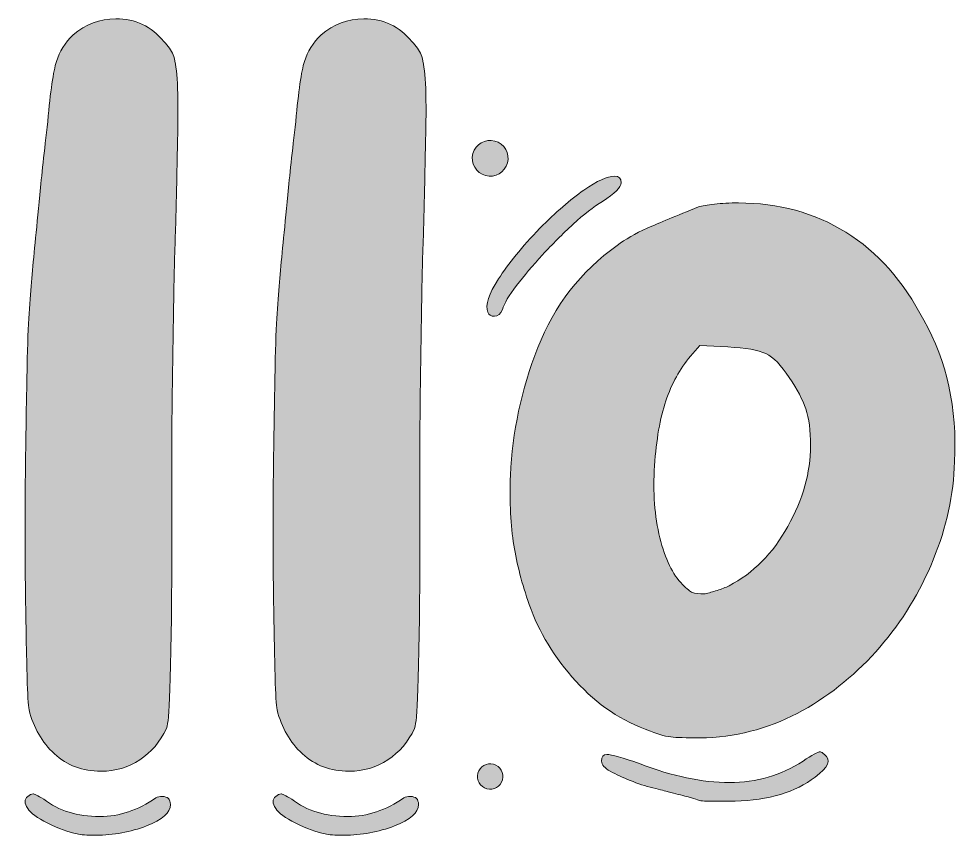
# Model space of a CAD drawing. Header units: inches. Extents: x 60 to 1018, y -945 to -136.
# Drawn here: x 592.2 to 1018.5, y -525.1 to -154.4 of the extents above; entities that cross this region are included whole.
import ezdxf

# ---------------------------------------------------------------- set-up
doc = ezdxf.new("R2010")
doc.units = ezdxf.units.IN
doc.header["$MEASUREMENT"] = 0
doc.layers.add('Layer 1', color=7, linetype='Continuous')

# ---------------------------------------------------------------- blocks, each defined once
blk = doc.blocks.new('block 3')
at = {"layer": 'Layer 1', "true_color": 0xffffff}
h = blk.add_hatch(color=7, dxfattribs=at)
h.dxf.hatch_style = 2
edge = h.paths.add_edge_path()
edge.add_spline(control_points=[(654.44, -508.19), (655.25, -507.78), (656.26, -507.58), (657.47, -507.58), (659.89, -507.58), (661.1, -508.79), (661.1, -511.22), (661.1, -514.85), (657.47, -518.08), (650.2, -520.91), (642.93, -523.73), (635.26, -525.15), (627.18, -525.15), (623.14, -525.15), (620.31, -524.94), (618.7, -524.54), (614.66, -523.73), (610.22, -522.12), (605.37, -519.7), (600.53, -517.27), (597.5, -515.05), (596.29, -513.03), (594.67, -510.61), (594.67, -508.79), (596.29, -507.58), (597.09, -506.77), (597.9, -506.37), (598.71, -506.37), (599.11, -506.37), (600.73, -507.18), (603.56, -508.79), (610.42, -514.04), (618.9, -516.67), (629, -516.67), (637.88, -516.67), (646.36, -513.84), (654.44, -508.19)], knot_values=[0, 0, 0, 0, 1, 1, 1, 2, 2, 2, 3, 3, 3, 4, 4, 4, 5, 5, 5, 6, 6, 6, 7, 7, 7, 8, 8, 8, 9, 9, 9, 10, 10, 10, 11, 11, 11, 12, 12, 12, 12], degree=3, periodic=1)
edge = h.paths.add_edge_path()
edge.add_spline(control_points=[(658.08, -164.72), (660.09, -166.74), (661.5, -168.76), (662.32, -170.78), (663.12, -172.8), (663.73, -176.44), (664.14, -181.68), (664.53, -186.93), (664.64, -194.7), (664.44, -205), (664.23, -215.3), (663.93, -229.54), (663.53, -247.71), (663.12, -257), (662.82, -267.8), (662.62, -280.12), (662.41, -292.44), (662.21, -305.16), (662.01, -318.28), (661.81, -331.41), (661.71, -344.43), (661.71, -357.35), (661.71, -370.28), (661.71, -382.19), (661.71, -393.09), (661.71, -410.87), (661.61, -425), (661.41, -435.5), (661.2, -446), (661, -454.08), (660.8, -459.73), (660.6, -465.39), (660.4, -469.32), (660.2, -471.54), (659.99, -473.76), (659.69, -475.48), (659.29, -476.69), (656.46, -482.75), (652.42, -487.5), (647.17, -490.92), (641.92, -494.36), (636.06, -496.07), (629.61, -496.07), (621.13, -496.07), (614.05, -493.45), (608.4, -488.2), (602.74, -482.95), (598.91, -476.29), (596.89, -468.21), (596.49, -466.19), (596.18, -461.24), (595.99, -453.37), (595.78, -445.49), (595.58, -435.8), (595.38, -424.29), (595.17, -412.78), (595.08, -400.27), (595.08, -386.73), (595.08, -373.21), (595.17, -360.08), (595.38, -347.36), (595.58, -334.64), (595.78, -323.03), (595.99, -312.53), (596.18, -302.03), (596.49, -293.96), (596.89, -288.29), (597.29, -282.24), (597.7, -276.89), (598.11, -272.24), (598.5, -267.6), (599.01, -262.25), (599.62, -256.19), (600.23, -250.13), (600.93, -242.86), (601.74, -234.38), (602.55, -225.9), (603.76, -214.8), (605.37, -201.06), (606.59, -187.34), (607.89, -178.25), (609.31, -173.81), (610.72, -169.37), (613.25, -165.32), (616.89, -161.69), (622.54, -156.84), (629, -154.42), (636.27, -154.42), (645.15, -154.42), (652.42, -157.86), (658.08, -164.72)], knot_values=[0, 0, 0, 0, 1, 1, 1, 2, 2, 2, 3, 3, 3, 4, 4, 4, 5, 5, 5, 6, 6, 6, 7, 7, 7, 8, 8, 8, 9, 9, 9, 10, 10, 10, 11, 11, 11, 12, 12, 12, 13, 13, 13, 14, 14, 14, 15, 15, 15, 16, 16, 16, 17, 17, 17, 18, 18, 18, 19, 19, 19, 20, 20, 20, 21, 21, 21, 22, 22, 22, 23, 23, 23, 24, 24, 24, 25, 25, 25, 26, 26, 26, 27, 27, 27, 28, 28, 28, 29, 29, 29, 30, 30, 30, 30], degree=3, periodic=1)
h = blk.add_hatch(color=7, dxfattribs=at)
h.dxf.hatch_style = 2
edge = h.paths.add_edge_path()
edge.add_spline(control_points=[(767.11, -508.19), (767.91, -507.78), (768.93, -507.58), (770.14, -507.58), (772.56, -507.58), (773.77, -508.79), (773.77, -511.22), (773.77, -514.85), (770.14, -518.08), (762.87, -520.91), (755.6, -523.73), (747.92, -525.15), (739.85, -525.15), (735.81, -525.15), (732.98, -524.94), (731.37, -524.54), (727.33, -523.73), (722.89, -522.12), (718.04, -519.7), (713.19, -517.27), (710.17, -515.05), (708.95, -513.03), (707.34, -510.61), (707.34, -508.79), (708.95, -507.58), (709.76, -506.77), (710.56, -506.37), (711.38, -506.37), (711.78, -506.37), (713.39, -507.18), (716.22, -508.79), (723.09, -514.04), (731.57, -516.67), (741.67, -516.67), (750.54, -516.67), (759.03, -513.84), (767.11, -508.19)], knot_values=[0, 0, 0, 0, 1, 1, 1, 2, 2, 2, 3, 3, 3, 4, 4, 4, 5, 5, 5, 6, 6, 6, 7, 7, 7, 8, 8, 8, 9, 9, 9, 10, 10, 10, 11, 11, 11, 12, 12, 12, 12], degree=3, periodic=1)
edge = h.paths.add_edge_path()
edge.add_spline(control_points=[(770.74, -164.72), (772.76, -166.74), (774.17, -168.76), (774.98, -170.78), (775.79, -172.8), (776.39, -176.44), (776.8, -181.68), (777.2, -186.93), (777.3, -194.7), (777.1, -205), (776.9, -215.3), (776.59, -229.54), (776.2, -247.71), (775.79, -257), (775.48, -267.8), (775.29, -280.12), (775.08, -292.44), (774.88, -305.16), (774.68, -318.28), (774.47, -331.41), (774.38, -344.43), (774.38, -357.35), (774.38, -370.28), (774.38, -382.19), (774.38, -393.09), (774.38, -410.87), (774.27, -425), (774.07, -435.5), (773.87, -446), (773.67, -454.08), (773.47, -459.73), (773.26, -465.39), (773.06, -469.32), (772.86, -471.54), (772.66, -473.76), (772.35, -475.48), (771.96, -476.69), (769.12, -482.75), (765.08, -487.5), (759.84, -490.92), (754.59, -494.36), (748.73, -496.07), (742.27, -496.07), (733.79, -496.07), (726.72, -493.45), (721.07, -488.2), (715.41, -482.95), (711.58, -476.29), (709.56, -468.21), (709.15, -466.19), (708.85, -461.24), (708.65, -453.37), (708.44, -445.49), (708.24, -435.8), (708.05, -424.29), (707.84, -412.78), (707.74, -400.27), (707.74, -386.73), (707.74, -373.21), (707.84, -360.08), (708.05, -347.36), (708.24, -334.64), (708.44, -323.03), (708.65, -312.53), (708.85, -302.03), (709.15, -293.96), (709.56, -288.29), (709.96, -282.24), (710.37, -276.89), (710.77, -272.24), (711.17, -267.6), (711.68, -262.25), (712.29, -256.19), (712.89, -250.13), (713.59, -242.86), (714.41, -234.38), (715.21, -225.9), (716.42, -214.8), (718.04, -201.06), (719.25, -187.34), (720.56, -178.25), (721.98, -173.81), (723.39, -169.37), (725.92, -165.32), (729.55, -161.69), (735.2, -156.84), (741.67, -154.42), (748.94, -154.42), (757.81, -154.42), (765.08, -157.86), (770.74, -164.72)], knot_values=[0, 0, 0, 0, 1, 1, 1, 2, 2, 2, 3, 3, 3, 4, 4, 4, 5, 5, 5, 6, 6, 6, 7, 7, 7, 8, 8, 8, 9, 9, 9, 10, 10, 10, 11, 11, 11, 12, 12, 12, 13, 13, 13, 14, 14, 14, 15, 15, 15, 16, 16, 16, 17, 17, 17, 18, 18, 18, 19, 19, 19, 20, 20, 20, 21, 21, 21, 22, 22, 22, 23, 23, 23, 24, 24, 24, 25, 25, 25, 26, 26, 26, 27, 27, 27, 28, 28, 28, 29, 29, 29, 30, 30, 30, 30], degree=3, periodic=1)
h = blk.add_hatch(color=7, dxfattribs=at)
h.dxf.hatch_style = 2
edge = h.paths.add_edge_path()
edge.add_spline(control_points=[(423.05, -391.88), (421.03, -391.08), (419.21, -390.67), (417.6, -390.67), (417.19, -390.67), (416.99, -391.08), (416.99, -391.88), (420.22, -400.77), (426.17, -408.84), (434.86, -416.11), (443.54, -423.38), (452.52, -427.62), (461.82, -428.83), (465.05, -428.83), (467.47, -428.74), (469.09, -428.53), (470.7, -428.33), (472.72, -427.42), (475.15, -425.8), (479.18, -423.79), (482.41, -420.76), (484.84, -416.72), (492.5, -406.63), (501.8, -401.57), (512.7, -401.57), (521.18, -401.57), (528.45, -404.6), (534.51, -410.66), (542.59, -418.34), (546.11, -426.92), (545.11, -436.4), (544.1, -445.9), (538.95, -455.69), (529.66, -465.78), (510.68, -485.17), (487.26, -494.86), (459.4, -494.86), (444.45, -494.86), (430.32, -491.33), (416.99, -484.26), (403.67, -477.2), (391.95, -467.9), (381.86, -456.39), (371.76, -444.89), (363.69, -432.07), (357.63, -417.93), (351.57, -403.8), (348.33, -389.46), (347.94, -374.92), (347.13, -362), (347.94, -349.78), (350.36, -338.27), (352.78, -326.76), (357.02, -314.55), (363.08, -301.62), (369.14, -288.7), (376.8, -276.69), (386.1, -265.58), (395.38, -254.48), (405.68, -244.98), (416.99, -237.11), (428.29, -229.23), (440.1, -223.08), (452.43, -218.63), (464.74, -214.19), (476.76, -211.97), (488.47, -211.97), (491.29, -211.97), (493.92, -212.07), (496.35, -212.27), (498.77, -212.48), (501.19, -212.78), (503.62, -213.18), (525.82, -217.22), (542.39, -228.02), (553.29, -245.59), (564.19, -263.16), (566.81, -283.05), (561.17, -305.26), (556.32, -324.64), (545.72, -342.21), (529.36, -357.96), (513.01, -373.71), (494.73, -384.21), (474.54, -389.46), (470.09, -390.67), (464.64, -391.58), (458.18, -392.18), (451.72, -392.79), (445.66, -393.09), (440.01, -393.09), (436.38, -393.09), (433.14, -393.09), (430.32, -393.09), (427.49, -393.09), (425.07, -392.7), (423.05, -391.88)], knot_values=[0, 0, 0, 0, 1, 1, 1, 2, 2, 2, 3, 3, 3, 4, 4, 4, 5, 5, 5, 6, 6, 6, 7, 7, 7, 8, 8, 8, 9, 9, 9, 10, 10, 10, 11, 11, 11, 12, 12, 12, 13, 13, 13, 14, 14, 14, 15, 15, 15, 16, 16, 16, 17, 17, 17, 18, 18, 18, 19, 19, 19, 20, 20, 20, 21, 21, 21, 22, 22, 22, 23, 23, 23, 24, 24, 24, 25, 25, 25, 26, 26, 26, 27, 27, 27, 28, 28, 28, 29, 29, 29, 30, 30, 30, 31, 31, 31, 32, 32, 32, 32], degree=3, periodic=1)
edge = h.paths.add_edge_path()
edge.add_spline(control_points=[(513.92, -499.71), (517.14, -502.13), (515.73, -505.56), (509.68, -510), (500.79, -516.87), (488.67, -520.5), (473.33, -520.91), (469.69, -520.91), (466.15, -520.91), (462.73, -520.91), (459.29, -520.91), (457.17, -520.7), (456.37, -520.3), (455.55, -519.9), (453.94, -519.39), (451.52, -518.79), (449.1, -518.18), (446.27, -517.47), (443.04, -516.67), (441.83, -516.26), (439.5, -515.66), (436.07, -514.85), (432.64, -514.04), (429.2, -512.93), (425.78, -511.52), (422.34, -510.1), (419.31, -508.69), (416.69, -507.28), (414.06, -505.86), (412.75, -504.35), (412.75, -502.74), (412.75, -500.71), (413.56, -499.71), (415.18, -499.71), (417.19, -499.71), (422.24, -501.12), (430.32, -503.95), (444.86, -509.6), (458.38, -512.43), (470.91, -512.43), (483.02, -512.43), (494.12, -509.19), (504.22, -502.74), (508.25, -499.91), (510.89, -498.5), (512.1, -498.5), (512.49, -498.5), (513.1, -498.89), (513.92, -499.71)], knot_values=[0, 0, 0, 0, 1, 1, 1, 2, 2, 2, 3, 3, 3, 4, 4, 4, 5, 5, 5, 6, 6, 6, 7, 7, 7, 8, 8, 8, 9, 9, 9, 10, 10, 10, 11, 11, 11, 12, 12, 12, 13, 13, 13, 14, 14, 14, 15, 15, 15, 16, 16, 16, 16], degree=3, periodic=1)
edge = h.paths.add_edge_path()
edge.add_spline(control_points=[(958.14, -488.5), (961.37, -490.92), (959.96, -494.35), (953.9, -498.8), (945.01, -505.66), (932.89, -509.3), (917.55, -509.7), (913.92, -509.7), (910.38, -509.7), (906.95, -509.7), (903.51, -509.7), (901.4, -509.49), (900.59, -509.1), (899.78, -508.69), (898.17, -508.19), (895.74, -507.58), (893.32, -506.98), (890.49, -506.27), (887.26, -505.46), (886.05, -505.06), (883.72, -504.45), (880.3, -503.64), (876.86, -502.83), (873.43, -501.72), (870, -500.31), (866.56, -498.89), (863.54, -497.48), (860.91, -496.07), (858.28, -494.65), (856.98, -493.14), (856.98, -491.53), (856.98, -489.5), (857.78, -488.5), (859.4, -488.5), (861.41, -488.5), (866.46, -489.91), (874.54, -492.74), (889.08, -498.39), (902.61, -501.22), (915.13, -501.22), (927.24, -501.22), (938.35, -497.98), (948.45, -491.53), (952.48, -488.7), (955.11, -487.29), (956.32, -487.29), (956.72, -487.29), (957.32, -487.69), (958.14, -488.5)], knot_values=[0, 0, 0, 0, 1, 1, 1, 2, 2, 2, 3, 3, 3, 4, 4, 4, 5, 5, 5, 6, 6, 6, 7, 7, 7, 8, 8, 8, 9, 9, 9, 10, 10, 10, 11, 11, 11, 12, 12, 12, 13, 13, 13, 14, 14, 14, 15, 15, 15, 16, 16, 16, 16], degree=3, periodic=1)
edge = h.paths.add_edge_path()
edge.add_spline(control_points=[(419.42, -335.54), (419.42, -335.54), (433.95, -334.94), (433.95, -334.94), (448.09, -334.13), (459.9, -331.11), (469.39, -325.85), (478.87, -320.61), (487.05, -311.31), (493.92, -297.99), (498.77, -288.29), (499.58, -282.24), (496.35, -279.81), (495.14, -278.6), (492.71, -278), (489.08, -278), (486.65, -278), (484.13, -278.2), (481.51, -278.6), (478.87, -279.01), (476.36, -279.62), (473.93, -280.42), (463.43, -284.05), (453.34, -290.52), (443.65, -299.8), (433.95, -309.1), (426.88, -319.19), (422.44, -330.09), (422.44, -330.09), (419.42, -335.54), (419.42, -335.54)], knot_values=[0, 0, 0, 0, 1, 1, 1, 2, 2, 2, 3, 3, 3, 4, 4, 4, 5, 5, 5, 6, 6, 6, 7, 7, 7, 8, 8, 8, 9, 9, 9, 10, 10, 10, 10], degree=3, periodic=1)
h = blk.add_hatch(color=7, dxfattribs=at)
h.dxf.hatch_style = 2
edge = h.paths.add_edge_path()
edge.add_spline(control_points=[(857.36, -237.41), (853.32, -239.83), (848.88, -243.27), (844.03, -247.71), (839.19, -252.16), (834.54, -256.8), (830.1, -261.64), (825.65, -266.49), (821.72, -271.13), (818.29, -275.57), (814.85, -280.02), (812.73, -283.66), (811.93, -286.48), (811.11, -288.5), (809.9, -289.51), (808.29, -289.51), (806.69, -289.51), (805.67, -288.9), (805.27, -287.69), (804.05, -284.46), (805.67, -279.42), (810.11, -272.54), (814.55, -265.68), (820.81, -258.01), (828.89, -249.53), (836.16, -242.26), (842.82, -236.5), (848.88, -232.26), (854.94, -228.02), (859.58, -225.9), (862.81, -225.9), (864.83, -225.9), (865.84, -226.91), (865.84, -228.93), (865.84, -230.95), (863.01, -233.78), (857.36, -237.41)], knot_values=[0, 0, 0, 0, 1, 1, 1, 2, 2, 2, 3, 3, 3, 4, 4, 4, 5, 5, 5, 6, 6, 6, 7, 7, 7, 8, 8, 8, 9, 9, 9, 10, 10, 10, 11, 11, 11, 12, 12, 12, 12], degree=3, periodic=1)
edge = h.paths.add_edge_path()
edge.add_spline(control_points=[(1003.35, -291.32), (1013.85, -309.9), (1018.49, -331.3), (1017.28, -355.54), (1016.88, -370.48), (1013.65, -385.32), (1007.59, -400.06), (1001.53, -414.8), (993.45, -428.03), (983.36, -439.74), (973.26, -451.45), (961.55, -461.04), (948.23, -468.51), (934.9, -475.99), (920.36, -480.12), (904.61, -480.93), (897.34, -480.93), (892.29, -480.83), (889.47, -480.63), (886.64, -480.43), (883.2, -479.52), (879.17, -477.9), (866.24, -473.46), (854.94, -465.89), (845.25, -455.18), (835.55, -444.49), (828.48, -432.87), (824.05, -420.35), (820.81, -411.07), (818.49, -402.08), (817.08, -393.4), (815.66, -384.72), (815.16, -374.12), (815.56, -361.59), (816.37, -342.21), (820.5, -322.93), (827.98, -303.74), (835.45, -284.57), (847.46, -269.12), (864.02, -257.4), (867.66, -254.58), (872.2, -251.95), (877.65, -249.53), (883.11, -247.1), (890.88, -243.88), (900.98, -239.83), (902.59, -239.44), (905.01, -239.03), (908.25, -238.62), (911.47, -238.22), (915.11, -238.02), (919.15, -238.02), (937.32, -238.02), (953.57, -242.46), (967.91, -251.34), (982.24, -260.23), (994.06, -273.56), (1003.35, -291.32)], knot_values=[0, 0, 0, 0, 1, 1, 1, 2, 2, 2, 3, 3, 3, 4, 4, 4, 5, 5, 5, 6, 6, 6, 7, 7, 7, 8, 8, 8, 9, 9, 9, 10, 10, 10, 11, 11, 11, 12, 12, 12, 13, 13, 13, 14, 14, 14, 15, 15, 15, 16, 16, 16, 17, 17, 17, 18, 18, 18, 19, 19, 19, 19], degree=3, periodic=1)
edge = h.paths.add_edge_path()
edge.add_spline(control_points=[(951.86, -348.27), (951.86, -341.4), (951.15, -335.85), (949.74, -331.61), (948.32, -327.37), (945.8, -322.63), (942.17, -317.37), (938.53, -311.72), (934.99, -308.09), (931.57, -306.47), (928.13, -304.86), (922.38, -303.85), (914.3, -303.44), (914.3, -303.44), (901.58, -302.83), (901.58, -302.83), (901.58, -302.83), (897.34, -307.68), (897.34, -307.68), (892.5, -313.34), (888.76, -320.1), (886.13, -327.97), (883.5, -335.85), (881.79, -345.64), (880.99, -357.35), (880.17, -369.47), (880.99, -380.37), (883.41, -390.06), (885.83, -399.76), (889.26, -406.83), (893.71, -411.27), (895.72, -413.29), (897.24, -414.5), (898.25, -414.9), (899.25, -415.31), (901.17, -415.51), (904.01, -415.51), (905.61, -415.11), (907.43, -414.6), (909.46, -413.99), (911.47, -413.39), (913.29, -412.68), (914.91, -411.87), (925.81, -406.22), (934.69, -397.24), (941.56, -384.91), (948.42, -372.6), (951.86, -360.38), (951.86, -348.27)], knot_values=[0, 0, 0, 0, 1, 1, 1, 2, 2, 2, 3, 3, 3, 4, 4, 4, 5, 5, 5, 6, 6, 6, 7, 7, 7, 8, 8, 8, 9, 9, 9, 10, 10, 10, 11, 11, 11, 12, 12, 12, 13, 13, 13, 14, 14, 14, 15, 15, 15, 16, 16, 16, 16], degree=3, periodic=1)
at = {"layer": 'Layer 1', "lineweight": 0}
for points, knots in [([(658.08, -164.72), (660.09, -166.74), (661.5, -168.76), (662.32, -170.78), (663.12, -172.8), (663.73, -176.44), (664.14, -181.68), (664.53, -186.93), (664.64, -194.7), (664.44, -205), (664.23, -215.3), (663.93, -229.54), (663.53, -247.71), (663.12, -257), (662.82, -267.8), (662.62, -280.12), (662.41, -292.44), (662.21, -305.16), (662.01, -318.28), (661.81, -331.41), (661.71, -344.43), (661.71, -357.35), (661.71, -370.28), (661.71, -382.19), (661.71, -393.09), (661.71, -410.87), (661.61, -425), (661.41, -435.5), (661.2, -446), (661, -454.08), (660.8, -459.73), (660.6, -465.39), (660.4, -469.32), (660.2, -471.54), (659.99, -473.76), (659.69, -475.48), (659.29, -476.69), (656.46, -482.75), (652.42, -487.5), (647.17, -490.92), (641.92, -494.36), (636.06, -496.07), (629.61, -496.07), (621.13, -496.07), (614.05, -493.45), (608.4, -488.2), (602.74, -482.95), (598.91, -476.29), (596.89, -468.21), (596.49, -466.19), (596.18, -461.24), (595.99, -453.37), (595.78, -445.49), (595.58, -435.8), (595.38, -424.29), (595.17, -412.78), (595.08, -400.27), (595.08, -386.73), (595.08, -373.21), (595.17, -360.08), (595.38, -347.36), (595.58, -334.64), (595.78, -323.03), (595.99, -312.53), (596.18, -302.03), (596.49, -293.96), (596.89, -288.29), (597.29, -282.24), (597.7, -276.89), (598.11, -272.24), (598.5, -267.6), (599.01, -262.25), (599.62, -256.19), (600.23, -250.13), (600.93, -242.86), (601.74, -234.38), (602.55, -225.9), (603.76, -214.8), (605.37, -201.06), (606.59, -187.34), (607.89, -178.25), (609.31, -173.81), (610.72, -169.37), (613.25, -165.32), (616.89, -161.69), (622.54, -156.84), (629, -154.42), (636.27, -154.42), (645.15, -154.42), (652.42, -157.86), (658.08, -164.72)], [0, 0, 0, 0, 1, 1, 1, 2, 2, 2, 3, 3, 3, 4, 4, 4, 5, 5, 5, 6, 6, 6, 7, 7, 7, 8, 8, 8, 9, 9, 9, 10, 10, 10, 11, 11, 11, 12, 12, 12, 13, 13, 13, 14, 14, 14, 15, 15, 15, 16, 16, 16, 17, 17, 17, 18, 18, 18, 19, 19, 19, 20, 20, 20, 21, 21, 21, 22, 22, 22, 23, 23, 23, 24, 24, 24, 25, 25, 25, 26, 26, 26, 27, 27, 27, 28, 28, 28, 29, 29, 29, 30, 30, 30, 30]), ([(770.74, -164.72), (772.76, -166.74), (774.17, -168.76), (774.98, -170.78), (775.79, -172.8), (776.39, -176.44), (776.8, -181.68), (777.2, -186.93), (777.3, -194.7), (777.1, -205), (776.9, -215.3), (776.59, -229.54), (776.2, -247.71), (775.79, -257), (775.48, -267.8), (775.29, -280.12), (775.08, -292.44), (774.88, -305.16), (774.68, -318.28), (774.47, -331.41), (774.38, -344.43), (774.38, -357.35), (774.38, -370.28), (774.38, -382.19), (774.38, -393.09), (774.38, -410.87), (774.27, -425), (774.07, -435.5), (773.87, -446), (773.67, -454.08), (773.47, -459.73), (773.26, -465.39), (773.06, -469.32), (772.86, -471.54), (772.66, -473.76), (772.35, -475.48), (771.96, -476.69), (769.12, -482.75), (765.08, -487.5), (759.84, -490.92), (754.59, -494.36), (748.73, -496.07), (742.27, -496.07), (733.79, -496.07), (726.72, -493.45), (721.07, -488.2), (715.41, -482.95), (711.58, -476.29), (709.56, -468.21), (709.15, -466.19), (708.85, -461.24), (708.65, -453.37), (708.44, -445.49), (708.24, -435.8), (708.05, -424.29), (707.84, -412.78), (707.74, -400.27), (707.74, -386.73), (707.74, -373.21), (707.84, -360.08), (708.05, -347.36), (708.24, -334.64), (708.44, -323.03), (708.65, -312.53), (708.85, -302.03), (709.15, -293.96), (709.56, -288.29), (709.96, -282.24), (710.37, -276.89), (710.77, -272.24), (711.17, -267.6), (711.68, -262.25), (712.29, -256.19), (712.89, -250.13), (713.59, -242.86), (714.41, -234.38), (715.21, -225.9), (716.42, -214.8), (718.04, -201.06), (719.25, -187.34), (720.56, -178.25), (721.98, -173.81), (723.39, -169.37), (725.92, -165.32), (729.55, -161.69), (735.2, -156.84), (741.67, -154.42), (748.94, -154.42), (757.81, -154.42), (765.08, -157.86), (770.74, -164.72)], [0, 0, 0, 0, 1, 1, 1, 2, 2, 2, 3, 3, 3, 4, 4, 4, 5, 5, 5, 6, 6, 6, 7, 7, 7, 8, 8, 8, 9, 9, 9, 10, 10, 10, 11, 11, 11, 12, 12, 12, 13, 13, 13, 14, 14, 14, 15, 15, 15, 16, 16, 16, 17, 17, 17, 18, 18, 18, 19, 19, 19, 20, 20, 20, 21, 21, 21, 22, 22, 22, 23, 23, 23, 24, 24, 24, 25, 25, 25, 26, 26, 26, 27, 27, 27, 28, 28, 28, 29, 29, 29, 30, 30, 30, 30]), ([(857.36, -237.41), (853.32, -239.83), (848.88, -243.27), (844.03, -247.71), (839.19, -252.16), (834.54, -256.8), (830.1, -261.64), (825.65, -266.49), (821.72, -271.13), (818.29, -275.57), (814.85, -280.02), (812.73, -283.66), (811.93, -286.48), (811.11, -288.5), (809.9, -289.51), (808.29, -289.51), (806.69, -289.51), (805.67, -288.9), (805.27, -287.69), (804.05, -284.46), (805.67, -279.42), (810.11, -272.54), (814.55, -265.68), (820.81, -258.01), (828.89, -249.53), (836.16, -242.26), (842.82, -236.5), (848.88, -232.26), (854.94, -228.02), (859.58, -225.9), (862.81, -225.9), (864.83, -225.9), (865.84, -226.91), (865.84, -228.93), (865.84, -230.95), (863.01, -233.78), (857.36, -237.41)], [0, 0, 0, 0, 1, 1, 1, 2, 2, 2, 3, 3, 3, 4, 4, 4, 5, 5, 5, 6, 6, 6, 7, 7, 7, 8, 8, 8, 9, 9, 9, 10, 10, 10, 11, 11, 11, 12, 12, 12, 12]), ([(1003.35, -291.32), (1013.85, -309.9), (1018.49, -331.3), (1017.28, -355.54), (1016.88, -370.48), (1013.65, -385.32), (1007.59, -400.06), (1001.53, -414.8), (993.45, -428.03), (983.36, -439.74), (973.26, -451.45), (961.55, -461.04), (948.23, -468.51), (934.9, -475.99), (920.36, -480.12), (904.61, -480.93), (897.34, -480.93), (892.29, -480.83), (889.47, -480.63), (886.64, -480.43), (883.2, -479.52), (879.17, -477.9), (866.24, -473.46), (854.94, -465.89), (845.25, -455.18), (835.55, -444.49), (828.48, -432.87), (824.05, -420.35), (820.81, -411.07), (818.49, -402.08), (817.08, -393.4), (815.66, -384.72), (815.16, -374.12), (815.56, -361.59), (816.37, -342.21), (820.5, -322.93), (827.98, -303.74), (835.45, -284.57), (847.46, -269.12), (864.02, -257.4), (867.66, -254.58), (872.2, -251.95), (877.65, -249.53), (883.11, -247.1), (890.88, -243.88), (900.98, -239.83), (902.59, -239.44), (905.01, -239.03), (908.25, -238.62), (911.47, -238.22), (915.11, -238.02), (919.15, -238.02), (937.32, -238.02), (953.57, -242.46), (967.91, -251.34), (982.24, -260.23), (994.06, -273.56), (1003.35, -291.32)], [0, 0, 0, 0, 1, 1, 1, 2, 2, 2, 3, 3, 3, 4, 4, 4, 5, 5, 5, 6, 6, 6, 7, 7, 7, 8, 8, 8, 9, 9, 9, 10, 10, 10, 11, 11, 11, 12, 12, 12, 13, 13, 13, 14, 14, 14, 15, 15, 15, 16, 16, 16, 17, 17, 17, 18, 18, 18, 19, 19, 19, 19]), ([(951.86, -348.27), (951.86, -341.4), (951.15, -335.85), (949.74, -331.61), (948.32, -327.37), (945.8, -322.63), (942.17, -317.37), (938.53, -311.72), (934.99, -308.09), (931.57, -306.47), (928.13, -304.86), (922.38, -303.85), (914.3, -303.44), (914.3, -303.44), (901.58, -302.83), (901.58, -302.83), (901.58, -302.83), (897.34, -307.68), (897.34, -307.68), (892.5, -313.34), (888.76, -320.1), (886.13, -327.97), (883.5, -335.85), (881.79, -345.64), (880.99, -357.35), (880.17, -369.47), (880.99, -380.37), (883.41, -390.06), (885.83, -399.76), (889.26, -406.83), (893.71, -411.27), (895.72, -413.29), (897.24, -414.5), (898.25, -414.9), (899.25, -415.31), (901.17, -415.51), (904.01, -415.51), (905.61, -415.11), (907.43, -414.6), (909.46, -413.99), (911.47, -413.39), (913.29, -412.68), (914.91, -411.87), (925.81, -406.22), (934.69, -397.24), (941.56, -384.91), (948.42, -372.6), (951.86, -360.38), (951.86, -348.27)], [0, 0, 0, 0, 1, 1, 1, 2, 2, 2, 3, 3, 3, 4, 4, 4, 5, 5, 5, 6, 6, 6, 7, 7, 7, 8, 8, 8, 9, 9, 9, 10, 10, 10, 11, 11, 11, 12, 12, 12, 13, 13, 13, 14, 14, 14, 15, 15, 15, 16, 16, 16, 16]), ([(958.14, -488.5), (961.37, -490.92), (959.96, -494.35), (953.9, -498.8), (945.01, -505.66), (932.89, -509.3), (917.55, -509.7), (913.92, -509.7), (910.38, -509.7), (906.95, -509.7), (903.51, -509.7), (901.4, -509.49), (900.59, -509.1), (899.78, -508.69), (898.17, -508.19), (895.74, -507.58), (893.32, -506.98), (890.49, -506.27), (887.26, -505.46), (886.05, -505.06), (883.72, -504.45), (880.3, -503.64), (876.86, -502.83), (873.43, -501.72), (870, -500.31), (866.56, -498.89), (863.54, -497.48), (860.91, -496.07), (858.28, -494.65), (856.98, -493.14), (856.98, -491.53), (856.98, -489.5), (857.78, -488.5), (859.4, -488.5), (861.41, -488.5), (866.46, -489.91), (874.54, -492.74), (889.08, -498.39), (902.61, -501.22), (915.13, -501.22), (927.24, -501.22), (938.35, -497.98), (948.45, -491.53), (952.48, -488.7), (955.11, -487.29), (956.32, -487.29), (956.72, -487.29), (957.32, -487.69), (958.14, -488.5)], [0, 0, 0, 0, 1, 1, 1, 2, 2, 2, 3, 3, 3, 4, 4, 4, 5, 5, 5, 6, 6, 6, 7, 7, 7, 8, 8, 8, 9, 9, 9, 10, 10, 10, 11, 11, 11, 12, 12, 12, 13, 13, 13, 14, 14, 14, 15, 15, 15, 16, 16, 16, 16]), ([(654.44, -508.19), (655.25, -507.78), (656.26, -507.58), (657.47, -507.58), (659.89, -507.58), (661.1, -508.79), (661.1, -511.22), (661.1, -514.85), (657.47, -518.08), (650.2, -520.91), (642.93, -523.73), (635.26, -525.15), (627.18, -525.15), (623.14, -525.15), (620.31, -524.94), (618.7, -524.54), (614.66, -523.73), (610.22, -522.12), (605.37, -519.7), (600.53, -517.27), (597.5, -515.05), (596.29, -513.03), (594.67, -510.61), (594.67, -508.79), (596.29, -507.58), (597.09, -506.77), (597.9, -506.37), (598.71, -506.37), (599.11, -506.37), (600.73, -507.18), (603.56, -508.79), (610.42, -514.04), (618.9, -516.67), (629, -516.67), (637.88, -516.67), (646.36, -513.84), (654.44, -508.19)], [0, 0, 0, 0, 1, 1, 1, 2, 2, 2, 3, 3, 3, 4, 4, 4, 5, 5, 5, 6, 6, 6, 7, 7, 7, 8, 8, 8, 9, 9, 9, 10, 10, 10, 11, 11, 11, 12, 12, 12, 12]), ([(767.11, -508.19), (767.91, -507.78), (768.93, -507.58), (770.14, -507.58), (772.56, -507.58), (773.77, -508.79), (773.77, -511.22), (773.77, -514.85), (770.14, -518.08), (762.87, -520.91), (755.6, -523.73), (747.92, -525.15), (739.85, -525.15), (735.81, -525.15), (732.98, -524.94), (731.37, -524.54), (727.33, -523.73), (722.89, -522.12), (718.04, -519.7), (713.19, -517.27), (710.17, -515.05), (708.95, -513.03), (707.34, -510.61), (707.34, -508.79), (708.95, -507.58), (709.76, -506.77), (710.56, -506.37), (711.38, -506.37), (711.78, -506.37), (713.39, -507.18), (716.22, -508.79), (723.09, -514.04), (731.57, -516.67), (741.67, -516.67), (750.54, -516.67), (759.03, -513.84), (767.11, -508.19)], [0, 0, 0, 0, 1, 1, 1, 2, 2, 2, 3, 3, 3, 4, 4, 4, 5, 5, 5, 6, 6, 6, 7, 7, 7, 8, 8, 8, 9, 9, 9, 10, 10, 10, 11, 11, 11, 12, 12, 12, 12])]:
    blk.add_open_spline(points, degree=3, knots=knots, dxfattribs=at)

msp = doc.modelspace()

# ---------------------------------------------------------------- hatches: boundary and pattern name
at = {"layer": 'Layer 1', "true_color": 0xffffff}
h = msp.add_hatch(color=7, dxfattribs=at)
h.dxf.hatch_style = 2
edge = h.paths.add_edge_path()
edge.add_spline(control_points=[(808.45, -209.92), (812.78, -211.08), (815.35, -215.54), (814.19, -219.88), (813.03, -224.21), (808.58, -226.79), (804.24, -225.62), (799.91, -224.46), (797.33, -220.01), (798.49, -215.67), (799.65, -211.34), (804.11, -208.76), (808.45, -209.92)], knot_values=[0, 0, 0, 0, 1, 1, 1, 2, 2, 2, 3, 3, 3, 4, 4, 4, 4], degree=3, periodic=1)
h = msp.add_hatch(color=7, dxfattribs=at)
h.dxf.hatch_style = 2
edge = h.paths.add_edge_path()
edge.add_spline(control_points=[(807.84, -492.89), (810.94, -493.72), (812.78, -496.9), (811.95, -500), (811.12, -503.09), (807.94, -504.93), (804.84, -504.1), (801.75, -503.27), (799.91, -500.09), (800.74, -496.99), (801.57, -493.9), (804.75, -492.06), (807.84, -492.89)], knot_values=[0, 0, 0, 0, 1, 1, 1, 2, 2, 2, 3, 3, 3, 4, 4, 4, 4], degree=3, periodic=1)

# ---------------------------------------------------------------- linework, layer by layer
at = {"layer": 'Layer 1', "lineweight": 0}
for points in [[(808.45, -209.92), (812.78, -211.08), (815.35, -215.54), (814.19, -219.88), (813.03, -224.21), (808.58, -226.79), (804.24, -225.62), (799.91, -224.46), (797.33, -220.01), (798.49, -215.67), (799.65, -211.34), (804.11, -208.76), (808.45, -209.92)], [(807.84, -492.89), (810.94, -493.72), (812.78, -496.9), (811.95, -500), (811.12, -503.09), (807.94, -504.93), (804.84, -504.1), (801.75, -503.27), (799.91, -500.09), (800.74, -496.99), (801.57, -493.9), (804.75, -492.06), (807.84, -492.89)]]:
    msp.add_open_spline(points, degree=3, knots=[0, 0, 0, 0, 1, 1, 1, 2, 2, 2, 3, 3, 3, 4, 4, 4, 4], dxfattribs=at)

# ---------------------------------------------------------------- block references
at = {"layer": 'Layer 1'}
msp.add_blockref('block 3', (0, 0), dxfattribs=at)

doc.saveas('drawing.dxf')
